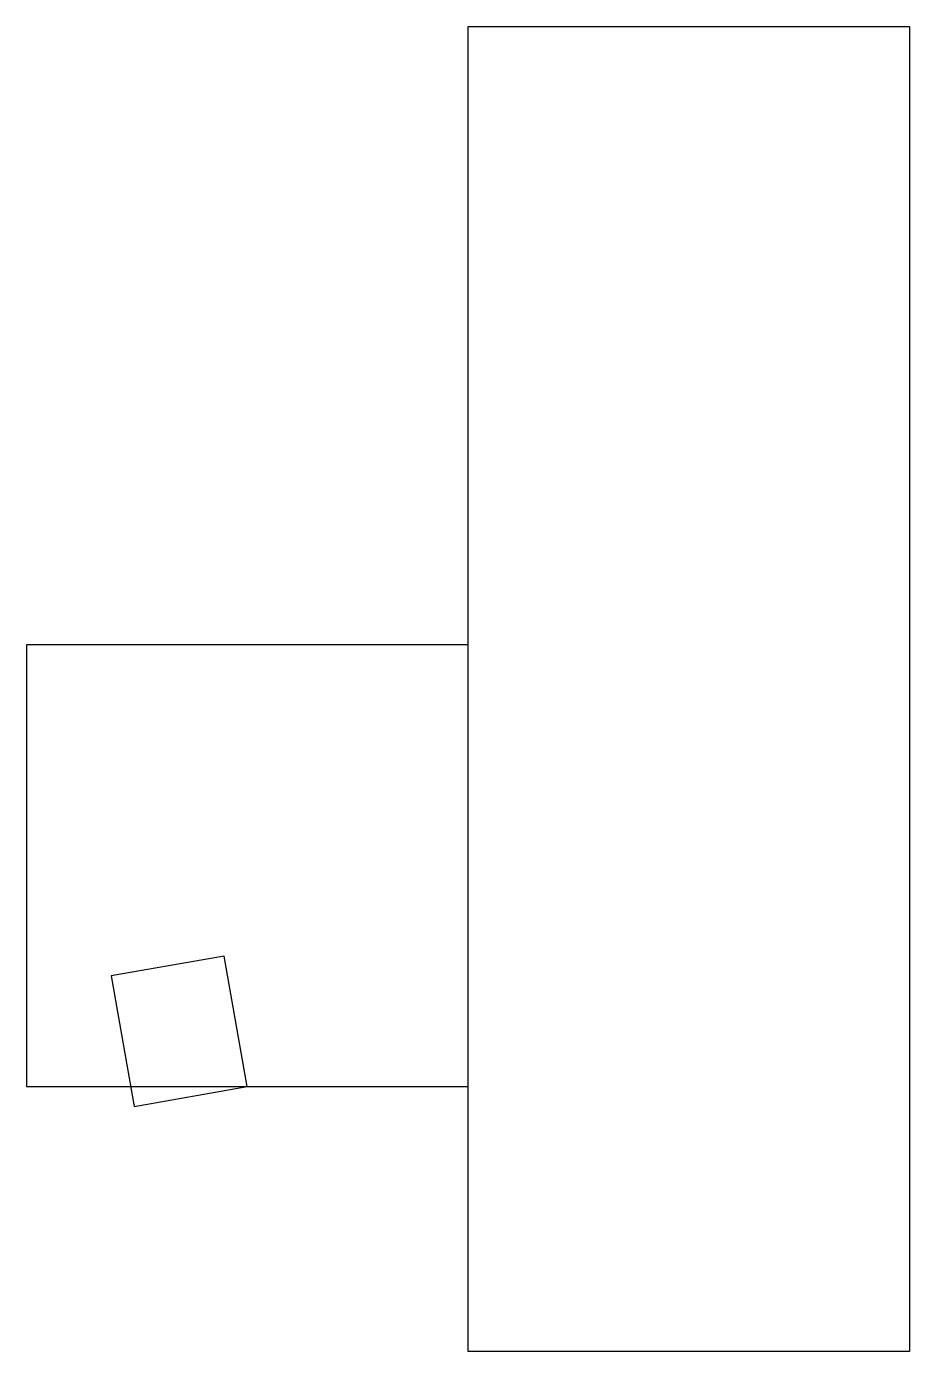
# Model space of a CAD drawing. Header units: centimetres. Extents: x -5 to 5, y 0 to 15.
import ezdxf

# ---------------------------------------------------------------- set-up
doc = ezdxf.new("R2010")
doc.units = ezdxf.units.CM
doc.layers.get('0').update_dxf_attribs({"linetype": 'CONTINUOUS'})

msp = doc.modelspace()

# ---------------------------------------------------------------- linework, layer by layer
for points in [[(0, 15), (5, 15), (5, 0), (0, 0)], [(0, 8), (-5, 8), (-5, 3), (0, 3)], [(-2.5, 3), (-2.76, 4.477), (-4.041, 4.251), (-3.78, 2.774)]]:
    msp.add_lwpolyline(points, close=True)

doc.saveas('drawing.dxf')
